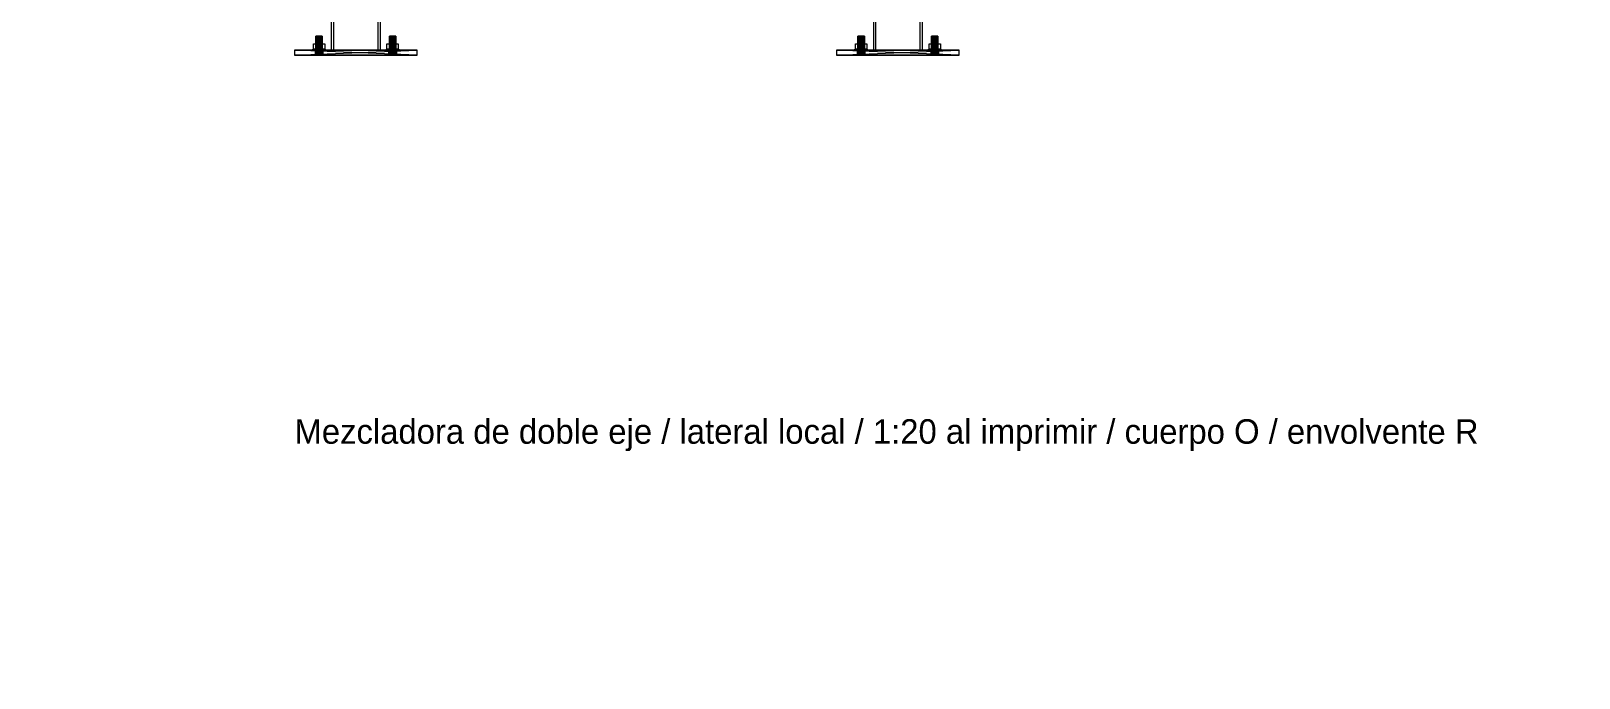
# Model space of a CAD drawing. Header units: millimetres. Extents: x -191664 to 191490, y -197311 to 10263.
# Drawn here: x -644 to 3140, y -85723 to -84141 of the extents above; entities that cross this region are included whole.
import ezdxf

# ---------------------------------------------------------------- set-up
doc = ezdxf.new("R2010")
doc.units = ezdxf.units.MM
for name, color, linetype, lineweight in [('DET_mezcladora_lateral', 7, 'Continuous', 0), ('R15_COTAS_TRANSPORTE_P', 1, 'Continuous', 0), ('TEXTOS', 4, 'Continuous', 0)]:
    doc.layers.add(name, color=color, linetype=linetype, lineweight=lineweight)
doc.dimstyles.new('PLANTA_20', dxfattribs={"dimtxt": 50, "dimasz": 30, "dimexe": 30, "dimexo": 16, "dimgap": 20, "dimtad": 1, "dimtih": 1, "dimtoh": 1, "dimdec": 1, "dimzin": 0, "dimdsep": 46, "dimcen": 0.09, "dimadec": 0, "dimazin": 0, "dimtfac": 1, "dimtdec": 4, "dimtofl": 0, "dimtmove": 0, "dimatfit": 3, "dimfxl": 1, "dimtolj": 1, "dimtzin": 0, "dimarcsym": 0})

# ---------------------------------------------------------------- blocks, each defined once
blk = doc.blocks.new('*D131')
at = {"layer": 'Defpoints', "color": 0, "transparency": 16777216}
for p in [(1100, -183968.1), (1139.8, -184162.7), (1104.6, -184212), (1304.6, -184212), (1304.6, -184212)]:
    blk.add_point(p, dxfattribs=at)
at = {"layer": 'R15_COTAS_TRANSPORTE_P', "color": 0, "lineweight": -2, "transparency": 16777216}
blk.add_arc((1304.6, -184212), 172, 140.0034, 169.9966, dxfattribs=at)
at = {"layer": 'R15_COTAS_TRANSPORTE_P', "color": 0, "transparency": 16777216}
for points in [[(1169.3, -184097.9), (1176.3, -184105), (1194, -184080.2)], [(1140.2, -184182.6), (1130.2, -184181.7), (1132.6, -184212)]]:
    blk.add_solid(points, dxfattribs=at)
blk = doc.blocks.new('*D132')
at = {"layer": 'Defpoints', "color": 0, "transparency": 16777216}
for p in [(-500, -194490), (-500, -194490), (500, -194490), (203.3, -194656.7), (439.7, -194832)]:
    blk.add_point(p, dxfattribs=at)
at = {"layer": 'R15_COTAS_TRANSPORTE_P', "color": 0, "lineweight": -2, "transparency": 16777216}
blk.add_arc((-500, -194490), 722.8, 342.3783, 357.6217, dxfattribs=at)
at = {"layer": 'R15_COTAS_TRANSPORTE_P', "color": 0, "transparency": 16777216}
for points in [[(217.2, -194519.9), (227.1, -194520.1), (222.8, -194490)], [(193.6, -194710.4), (184.1, -194707.2), (179.2, -194737.2)]]:
    blk.add_solid(points, dxfattribs=at)
blk = doc.blocks.new('*D133')
at = {"layer": 'Defpoints', "color": 0, "transparency": 16777216}
for p in [(439.7, -194148), (217.9, -194406.1), (-500, -194490), (-500, -194490), (500, -194490)]:
    blk.add_point(p, dxfattribs=at)
at = {"layer": 'R15_COTAS_TRANSPORTE_P', "color": 0, "lineweight": -2, "transparency": 16777216}
blk.add_arc((-500, -194490), 722.8, 2.3783, 17.6217, dxfattribs=at)
at = {"layer": 'R15_COTAS_TRANSPORTE_P', "color": 0, "transparency": 16777216}
for points in [[(184.1, -194272.8), (193.6, -194269.6), (179.2, -194242.8)], [(227.1, -194459.9), (217.2, -194460.1), (222.8, -194490)]]:
    blk.add_solid(points, dxfattribs=at)

msp = doc.modelspace()

# ---------------------------------------------------------------- linework, layer by layer
at = {"layer": 'DET_mezcladora_lateral', "color": 8, "true_color": 0x667b86}
for p, q in [((90, -83100), (90, -84188)), ((96, -84188), (96, -83100)), ((204, -83100), (204, -84188)), ((210, -84188), (210, -83100)), ((1415, -83100), (1415, -84188)), ((1421, -84188), (1421, -83100)), ((1529, -83100), (1529, -84188)), ((1535, -84188), (1535, -83100)), ((90, -84188), (210, -84188)), ((90, -84188), (96, -84188)), ((204, -84188), (210, -84188)), ((1415, -84188), (1535, -84188)), ((1415, -84188), (1421, -84188)), ((1529, -84188), (1535, -84188))]:
    msp.add_line(p, q, dxfattribs=at)
at = {"layer": 'DET_mezcladora_lateral', "color": 9, "true_color": 0xaeb9be}
for p, q in [((52.27, -84154), (52, -84154)), ((52, -84200), (52, -84154)), ((53.07, -84154), (52.27, -84154)), ((52.27, -84200), (52.27, -84154)), ((54.34, -84154), (53.07, -84154)), ((53.07, -84200), (53.07, -84154)), ((56, -84154), (54.34, -84154)), ((54.34, -84200), (54.34, -84154)), ((57.93, -84154), (56, -84154)), ((56, -84200), (56, -84154)), ((60, -84154), (57.93, -84154)), ((57.93, -84200), (57.93, -84154)), ((62.07, -84154), (60, -84154)), ((60, -84200), (60, -84154)), ((64, -84154), (62.07, -84154)), ((62.07, -84200), (62.07, -84154)), ((65.66, -84154), (64, -84154)), ((64, -84200), (64, -84154)), ((66.93, -84154), (65.66, -84154)), ((65.66, -84200), (65.66, -84154)), ((67.73, -84154), (66.93, -84154)), ((66.93, -84200), (66.93, -84154)), ((68, -84154), (67.73, -84154)), ((67.73, -84200), (67.73, -84154)), ((68, -84154), (68, -84200)), ((232.27, -84154), (232, -84154)), ((232, -84200), (232, -84154)), ((233.07, -84154), (232.27, -84154)), ((232.27, -84200), (232.27, -84154)), ((234.34, -84154), (233.07, -84154)), ((233.07, -84200), (233.07, -84154)), ((236, -84154), (234.34, -84154)), ((234.34, -84200), (234.34, -84154)), ((237.93, -84154), (236, -84154)), ((236, -84200), (236, -84154)), ((240, -84154), (237.93, -84154)), ((237.93, -84200), (237.93, -84154)), ((242.07, -84154), (240, -84154)), ((240, -84200), (240, -84154)), ((244, -84154), (242.07, -84154)), ((242.07, -84200), (242.07, -84154)), ((245.66, -84154), (244, -84154)), ((244, -84200), (244, -84154)), ((246.93, -84154), (245.66, -84154)), ((245.66, -84200), (245.66, -84154)), ((247.73, -84154), (246.93, -84154)), ((246.93, -84200), (246.93, -84154)), ((248, -84154), (247.73, -84154)), ((247.73, -84200), (247.73, -84154)), ((248, -84154), (248, -84200)), ((1377.27, -84154), (1377, -84154)), ((1377, -84200), (1377, -84154)), ((1378.07, -84154), (1377.27, -84154)), ((1377.27, -84200), (1377.27, -84154)), ((1379.34, -84154), (1378.07, -84154)), ((1378.07, -84200), (1378.07, -84154)), ((1381, -84154), (1379.34, -84154)), ((1379.34, -84200), (1379.34, -84154)), ((1382.93, -84154), (1381, -84154)), ((1381, -84200), (1381, -84154)), ((1385, -84154), (1382.93, -84154)), ((1382.93, -84200), (1382.93, -84154)), ((1387.07, -84154), (1385, -84154)), ((1385, -84200), (1385, -84154)), ((1389, -84154), (1387.07, -84154)), ((1387.07, -84200), (1387.07, -84154)), ((1390.66, -84154), (1389, -84154)), ((1389, -84200), (1389, -84154)), ((1391.93, -84154), (1390.66, -84154)), ((1390.66, -84200), (1390.66, -84154)), ((1392.73, -84154), (1391.93, -84154)), ((1391.93, -84200), (1391.93, -84154)), ((1393, -84154), (1392.73, -84154)), ((1392.73, -84200), (1392.73, -84154)), ((1393, -84154), (1393, -84200)), ((1557.27, -84154), (1557, -84154)), ((1557, -84200), (1557, -84154)), ((1558.07, -84154), (1557.27, -84154)), ((1557.27, -84200), (1557.27, -84154)), ((1559.34, -84154), (1558.07, -84154)), ((1558.07, -84200), (1558.07, -84154)), ((1561, -84154), (1559.34, -84154)), ((1559.34, -84200), (1559.34, -84154)), ((1562.93, -84154), (1561, -84154)), ((1561, -84200), (1561, -84154)), ((1565, -84154), (1562.93, -84154)), ((1562.93, -84200), (1562.93, -84154)), ((1567.07, -84154), (1565, -84154)), ((1565, -84200), (1565, -84154)), ((1569, -84154), (1567.07, -84154)), ((1567.07, -84200), (1567.07, -84154)), ((1570.66, -84154), (1569, -84154)), ((1569, -84200), (1569, -84154)), ((1571.93, -84154), (1570.66, -84154)), ((1570.66, -84200), (1570.66, -84154)), ((1572.73, -84154), (1571.93, -84154)), ((1571.93, -84200), (1571.93, -84154)), ((1573, -84154), (1572.73, -84154)), ((1572.73, -84200), (1572.73, -84154)), ((1573, -84154), (1573, -84200)), ((52.27, -84200), (52, -84200)), ((53.07, -84200), (52.27, -84200)), ((54.34, -84200), (53.07, -84200)), ((56, -84200), (54.34, -84200)), ((57.93, -84200), (56, -84200)), ((60, -84200), (57.93, -84200)), ((62.07, -84200), (60, -84200)), ((64, -84200), (62.07, -84200)), ((65.66, -84200), (64, -84200)), ((66.93, -84200), (65.66, -84200)), ((67.73, -84200), (66.93, -84200)), ((67.73, -84200), (68, -84200)), ((232.27, -84200), (232, -84200)), ((233.07, -84200), (232.27, -84200)), ((234.34, -84200), (233.07, -84200)), ((236, -84200), (234.34, -84200)), ((237.93, -84200), (236, -84200)), ((240, -84200), (237.93, -84200)), ((242.07, -84200), (240, -84200)), ((244, -84200), (242.07, -84200)), ((245.66, -84200), (244, -84200)), ((246.93, -84200), (245.66, -84200)), ((247.73, -84200), (246.93, -84200)), ((247.73, -84200), (248, -84200)), ((1377.27, -84200), (1377, -84200)), ((1378.07, -84200), (1377.27, -84200)), ((1379.34, -84200), (1378.07, -84200)), ((1381, -84200), (1379.34, -84200)), ((1382.93, -84200), (1381, -84200)), ((1385, -84200), (1382.93, -84200)), ((1387.07, -84200), (1385, -84200)), ((1389, -84200), (1387.07, -84200)), ((1390.66, -84200), (1389, -84200)), ((1391.93, -84200), (1390.66, -84200)), ((1392.73, -84200), (1391.93, -84200)), ((1392.73, -84200), (1393, -84200)), ((1557.27, -84200), (1557, -84200)), ((1558.07, -84200), (1557.27, -84200)), ((1559.34, -84200), (1558.07, -84200)), ((1561, -84200), (1559.34, -84200)), ((1562.93, -84200), (1561, -84200)), ((1565, -84200), (1562.93, -84200)), ((1567.07, -84200), (1565, -84200)), ((1569, -84200), (1567.07, -84200)), ((1570.66, -84200), (1569, -84200)), ((1571.93, -84200), (1570.66, -84200)), ((1572.73, -84200), (1571.93, -84200)), ((1572.73, -84200), (1573, -84200))]:
    msp.add_line(p, q, dxfattribs=at)
at = {"layer": 'DET_mezcladora_lateral', "color": 252, "true_color": 0x82929a}
for p, q in [((51, -84188), (0, -84188)), ((0, -84188), (51.17, -84188)), ((0, -84188), (51.69, -84188)), ((0, -84188), (52.52, -84188)), ((0, -84188), (53.64, -84188)), ((0, -84188), (55, -84188)), ((0, -84188), (56.56, -84188)), ((0, -84188), (58.24, -84188)), ((0, -84188), (60, -84188)), ((0, -84188), (61.76, -84188)), ((300, -84188), (0, -84188)), ((0, -84188), (63.44, -84188)), ((0, -84188), (65, -84188)), ((0, -84188), (66.36, -84188)), ((300, -84200), (0, -84188)), ((0, -84188), (0, -84200)), ((0, -84200), (300, -84188)), ((51.17, -84188), (51, -84188)), ((51, -84200), (51.17, -84188)), ((51, -84200), (51, -84188)), ((51.17, -84200), (51, -84188)), ((51.69, -84188), (51.17, -84188)), ((51.17, -84200), (51.69, -84188)), ((51.17, -84200), (51.17, -84188)), ((51.69, -84200), (51.17, -84188)), ((52.52, -84188), (51.69, -84188)), ((51.69, -84200), (52.52, -84188)), ((51.69, -84200), (51.69, -84188)), ((52.52, -84200), (51.69, -84188)), ((53.64, -84188), (52.52, -84188)), ((52.52, -84188), (66.36, -84188)), ((52.52, -84200), (53.64, -84188)), ((52.52, -84200), (52.52, -84188)), ((53.64, -84200), (52.52, -84188)), ((55, -84188), (53.64, -84188)), ((53.64, -84188), (66.36, -84188)), ((53.64, -84188), (240, -84188)), ((53.64, -84188), (241.76, -84188)), ((53.64, -84188), (243.44, -84188)), ((53.64, -84188), (245, -84188)), ((53.64, -84188), (246.36, -84188)), ((53.64, -84200), (55, -84188)), ((53.64, -84200), (53.64, -84188)), ((55, -84200), (53.64, -84188)), ((56.56, -84188), (55, -84188)), ((55, -84188), (246.36, -84188)), ((55, -84200), (56.56, -84188)), ((55, -84200), (55, -84188)), ((56.56, -84200), (55, -84188)), ((58.24, -84188), (56.56, -84188)), ((56.56, -84188), (246.36, -84188)), ((56.56, -84200), (58.24, -84188)), ((56.56, -84200), (56.56, -84188)), ((58.24, -84200), (56.56, -84188)), ((60, -84188), (58.24, -84188)), ((58.24, -84188), (300, -84188)), ((58.24, -84188), (246.36, -84188)), ((58.24, -84200), (60, -84188)), ((58.24, -84200), (58.24, -84188)), ((60, -84200), (58.24, -84188)), ((60, -84188), (61.76, -84188)), ((231, -84188), (60, -84188)), ((231.17, -84188), (60, -84188)), ((231.69, -84188), (60, -84188)), ((60, -84188), (300, -84188)), ((232.52, -84188), (60, -84188)), ((233.64, -84188), (60, -84188)), ((235, -84188), (60, -84188)), ((236.56, -84188), (60, -84188)), ((238.24, -84188), (60, -84188)), ((240, -84188), (60, -84188)), ((60, -84188), (246.36, -84188)), ((60, -84200), (61.76, -84188)), ((60, -84200), (60, -84188)), ((61.76, -84200), (60, -84188)), ((61.76, -84188), (63.44, -84188)), ((231, -84188), (61.76, -84188)), ((231.17, -84188), (61.76, -84188)), ((61.76, -84200), (63.44, -84188)), ((61.76, -84200), (61.76, -84188)), ((63.44, -84200), (61.76, -84188)), ((63.44, -84188), (65, -84188)), ((231, -84188), (63.44, -84188)), ((231.17, -84188), (63.44, -84188)), ((63.44, -84200), (65, -84188)), ((63.44, -84200), (63.44, -84188)), ((65, -84200), (63.44, -84188)), ((65, -84188), (66.36, -84188)), ((231, -84188), (65, -84188)), ((231.17, -84188), (65, -84188)), ((300, -84188), (65, -84188)), ((65, -84188), (240, -84188)), ((65, -84200), (66.36, -84188)), ((65, -84200), (65, -84188)), ((66.36, -84200), (65, -84188)), ((66.36, -84188), (67.48, -84188)), ((231, -84188), (66.36, -84188)), ((231.17, -84188), (66.36, -84188)), ((66.36, -84188), (240, -84188)), ((66.36, -84200), (67.48, -84188)), ((66.36, -84200), (66.36, -84188)), ((67.48, -84200), (66.36, -84188)), ((67.48, -84188), (68.31, -84188)), ((231, -84188), (67.48, -84188)), ((231.17, -84188), (67.48, -84188)), ((67.48, -84188), (240, -84188)), ((67.48, -84200), (68.31, -84188)), ((67.48, -84200), (67.48, -84188)), ((68.31, -84200), (67.48, -84188)), ((68.31, -84188), (68.83, -84188)), ((231, -84188), (68.31, -84188)), ((231.17, -84188), (68.31, -84188)), ((68.31, -84188), (240, -84188)), ((68.31, -84200), (68.83, -84188)), ((68.31, -84200), (68.31, -84188)), ((68.83, -84200), (68.31, -84188)), ((68.83, -84188), (69, -84188)), ((231, -84188), (68.83, -84188)), ((231.17, -84188), (68.83, -84188)), ((68.83, -84188), (240, -84188)), ((68.83, -84200), (69, -84188)), ((68.83, -84200), (68.83, -84188)), ((69, -84200), (68.83, -84188)), ((69, -84188), (231, -84188)), ((231.17, -84188), (69, -84188)), ((69, -84188), (231.69, -84188)), ((69, -84188), (232.52, -84188)), ((69, -84188), (233.64, -84188)), ((69, -84188), (235, -84188)), ((69, -84188), (236.56, -84188)), ((69, -84188), (238.24, -84188)), ((69, -84188), (240, -84188)), ((69, -84188), (69, -84200)), ((231, -84188), (231.17, -84188)), ((231, -84200), (231.17, -84188)), ((231, -84200), (231, -84188)), ((231.17, -84200), (231, -84188)), ((231.69, -84188), (231.17, -84188)), ((231.17, -84200), (231.69, -84188)), ((231.17, -84200), (231.17, -84188)), ((231.69, -84200), (231.17, -84188)), ((232.52, -84188), (231.69, -84188)), ((231.69, -84200), (232.52, -84188)), ((231.69, -84200), (231.69, -84188)), ((232.52, -84200), (231.69, -84188)), ((233.64, -84188), (232.52, -84188)), ((232.52, -84200), (233.64, -84188)), ((232.52, -84200), (232.52, -84188)), ((233.64, -84200), (232.52, -84188)), ((235, -84188), (233.64, -84188)), ((233.64, -84200), (235, -84188)), ((233.64, -84200), (233.64, -84188)), ((235, -84200), (233.64, -84188)), ((236.56, -84188), (235, -84188)), ((235, -84188), (300, -84188)), ((235, -84200), (236.56, -84188)), ((235, -84200), (235, -84188)), ((236.56, -84200), (235, -84188)), ((238.24, -84188), (236.56, -84188)), ((236.56, -84188), (300, -84188)), ((236.56, -84200), (238.24, -84188)), ((236.56, -84200), (236.56, -84188)), ((238.24, -84200), (236.56, -84188)), ((240, -84188), (238.24, -84188)), ((238.24, -84188), (300, -84188)), ((238.24, -84200), (240, -84188)), ((238.24, -84200), (238.24, -84188)), ((240, -84200), (238.24, -84188)), ((300, -84188), (240, -84188)), ((241.76, -84188), (240, -84188)), ((240, -84188), (246.36, -84188)), ((240, -84188), (247.48, -84188)), ((240, -84188), (248.31, -84188)), ((240, -84188), (248.83, -84188)), ((240, -84188), (249, -84188)), ((240, -84200), (241.76, -84188)), ((240, -84200), (240, -84188)), ((241.76, -84200), (240, -84188)), ((300, -84188), (241.76, -84188)), ((243.44, -84188), (241.76, -84188)), ((241.76, -84188), (249, -84188)), ((241.76, -84200), (243.44, -84188)), ((241.76, -84200), (241.76, -84188)), ((243.44, -84200), (241.76, -84188)), ((300, -84188), (243.44, -84188)), ((245, -84188), (243.44, -84188)), ((249, -84188), (243.44, -84188)), ((243.44, -84200), (245, -84188)), ((243.44, -84200), (243.44, -84188)), ((245, -84200), (243.44, -84188)), ((300, -84188), (245, -84188)), ((246.36, -84188), (245, -84188)), ((249, -84188), (245, -84188)), ((245, -84200), (246.36, -84188)), ((245, -84200), (245, -84188)), ((246.36, -84200), (245, -84188)), ((300, -84188), (246.36, -84188)), ((247.48, -84188), (246.36, -84188)), ((249, -84188), (246.36, -84188)), ((246.36, -84200), (247.48, -84188)), ((246.36, -84200), (246.36, -84188)), ((247.48, -84200), (246.36, -84188)), ((300, -84188), (247.48, -84188)), ((248.31, -84188), (247.48, -84188)), ((249, -84188), (247.48, -84188)), ((247.48, -84200), (248.31, -84188)), ((247.48, -84200), (247.48, -84188)), ((248.31, -84200), (247.48, -84188)), ((300, -84188), (248.31, -84188)), ((248.83, -84188), (248.31, -84188)), ((248.31, -84200), (248.83, -84188)), ((248.31, -84200), (248.31, -84188)), ((248.83, -84200), (248.31, -84188)), ((300, -84188), (248.83, -84188)), ((249, -84188), (248.83, -84188)), ((248.83, -84200), (249, -84188)), ((248.83, -84200), (248.83, -84188)), ((249, -84200), (248.83, -84188)), ((300, -84188), (249, -84188)), ((249, -84188), (249, -84200)), ((300, -84200), (300, -84188)), ((1376, -84188), (1325, -84188)), ((1325, -84188), (1376.17, -84188)), ((1325, -84188), (1376.69, -84188)), ((1325, -84188), (1377.52, -84188)), ((1325, -84188), (1378.64, -84188)), ((1325, -84188), (1380, -84188)), ((1325, -84188), (1381.56, -84188)), ((1325, -84188), (1383.24, -84188)), ((1325, -84188), (1385, -84188)), ((1325, -84188), (1386.76, -84188)), ((1625, -84188), (1325, -84188)), ((1325, -84188), (1388.44, -84188)), ((1325, -84188), (1390, -84188)), ((1325, -84188), (1391.36, -84188)), ((1625, -84200), (1325, -84188)), ((1325, -84188), (1325, -84200)), ((1325, -84200), (1625, -84188)), ((1376.17, -84188), (1376, -84188)), ((1376, -84200), (1376.17, -84188)), ((1376, -84200), (1376, -84188)), ((1376.17, -84200), (1376, -84188)), ((1376.69, -84188), (1376.17, -84188)), ((1376.17, -84200), (1376.69, -84188)), ((1376.17, -84200), (1376.17, -84188)), ((1376.69, -84200), (1376.17, -84188)), ((1377.52, -84188), (1376.69, -84188)), ((1376.69, -84200), (1377.52, -84188)), ((1376.69, -84200), (1376.69, -84188)), ((1377.52, -84200), (1376.69, -84188)), ((1378.64, -84188), (1377.52, -84188)), ((1377.52, -84188), (1391.36, -84188)), ((1377.52, -84200), (1378.64, -84188)), ((1377.52, -84200), (1377.52, -84188)), ((1378.64, -84200), (1377.52, -84188)), ((1380, -84188), (1378.64, -84188)), ((1378.64, -84188), (1391.36, -84188)), ((1378.64, -84188), (1565, -84188)), ((1378.64, -84188), (1566.76, -84188)), ((1378.64, -84188), (1568.44, -84188)), ((1378.64, -84188), (1570, -84188)), ((1378.64, -84188), (1571.36, -84188)), ((1378.64, -84200), (1380, -84188)), ((1378.64, -84200), (1378.64, -84188)), ((1380, -84200), (1378.64, -84188)), ((1381.56, -84188), (1380, -84188)), ((1380, -84188), (1571.36, -84188)), ((1380, -84200), (1381.56, -84188)), ((1380, -84200), (1380, -84188)), ((1381.56, -84200), (1380, -84188)), ((1383.24, -84188), (1381.56, -84188)), ((1381.56, -84188), (1571.36, -84188)), ((1381.56, -84200), (1383.24, -84188)), ((1381.56, -84200), (1381.56, -84188)), ((1383.24, -84200), (1381.56, -84188)), ((1385, -84188), (1383.24, -84188)), ((1383.24, -84188), (1625, -84188)), ((1383.24, -84188), (1571.36, -84188)), ((1383.24, -84200), (1385, -84188)), ((1383.24, -84200), (1383.24, -84188)), ((1385, -84200), (1383.24, -84188)), ((1385, -84188), (1386.76, -84188)), ((1556, -84188), (1385, -84188)), ((1556.17, -84188), (1385, -84188)), ((1556.69, -84188), (1385, -84188)), ((1385, -84188), (1625, -84188)), ((1557.52, -84188), (1385, -84188)), ((1558.64, -84188), (1385, -84188)), ((1560, -84188), (1385, -84188)), ((1561.56, -84188), (1385, -84188)), ((1563.24, -84188), (1385, -84188)), ((1565, -84188), (1385, -84188)), ((1385, -84188), (1571.36, -84188)), ((1385, -84200), (1386.76, -84188)), ((1385, -84200), (1385, -84188)), ((1386.76, -84200), (1385, -84188)), ((1386.76, -84188), (1388.44, -84188)), ((1556, -84188), (1386.76, -84188)), ((1556.17, -84188), (1386.76, -84188)), ((1386.76, -84200), (1388.44, -84188)), ((1386.76, -84200), (1386.76, -84188)), ((1388.44, -84200), (1386.76, -84188)), ((1388.44, -84188), (1390, -84188)), ((1556, -84188), (1388.44, -84188)), ((1556.17, -84188), (1388.44, -84188)), ((1388.44, -84200), (1390, -84188)), ((1388.44, -84200), (1388.44, -84188)), ((1390, -84200), (1388.44, -84188)), ((1390, -84188), (1391.36, -84188)), ((1556, -84188), (1390, -84188)), ((1556.17, -84188), (1390, -84188)), ((1625, -84188), (1390, -84188)), ((1390, -84188), (1565, -84188)), ((1390, -84200), (1391.36, -84188)), ((1390, -84200), (1390, -84188)), ((1391.36, -84200), (1390, -84188)), ((1391.36, -84188), (1392.48, -84188)), ((1556, -84188), (1391.36, -84188)), ((1556.17, -84188), (1391.36, -84188)), ((1391.36, -84188), (1565, -84188)), ((1391.36, -84200), (1392.48, -84188)), ((1391.36, -84200), (1391.36, -84188)), ((1392.48, -84200), (1391.36, -84188)), ((1392.48, -84188), (1393.31, -84188)), ((1556, -84188), (1392.48, -84188)), ((1556.17, -84188), (1392.48, -84188)), ((1392.48, -84188), (1565, -84188)), ((1392.48, -84200), (1393.31, -84188)), ((1392.48, -84200), (1392.48, -84188)), ((1393.31, -84200), (1392.48, -84188)), ((1393.31, -84188), (1393.83, -84188)), ((1556, -84188), (1393.31, -84188)), ((1556.17, -84188), (1393.31, -84188)), ((1393.31, -84188), (1565, -84188)), ((1393.31, -84200), (1393.83, -84188)), ((1393.31, -84200), (1393.31, -84188)), ((1393.83, -84200), (1393.31, -84188)), ((1393.83, -84188), (1394, -84188)), ((1556, -84188), (1393.83, -84188)), ((1556.17, -84188), (1393.83, -84188)), ((1393.83, -84188), (1565, -84188)), ((1393.83, -84200), (1394, -84188)), ((1393.83, -84200), (1393.83, -84188)), ((1394, -84200), (1393.83, -84188)), ((1394, -84188), (1556, -84188)), ((1556.17, -84188), (1394, -84188)), ((1394, -84188), (1556.69, -84188)), ((1394, -84188), (1557.52, -84188)), ((1394, -84188), (1558.64, -84188)), ((1394, -84188), (1560, -84188)), ((1394, -84188), (1561.56, -84188)), ((1394, -84188), (1563.24, -84188)), ((1394, -84188), (1565, -84188)), ((1394, -84188), (1394, -84200)), ((1556, -84188), (1556.17, -84188)), ((1556, -84200), (1556.17, -84188)), ((1556, -84200), (1556, -84188)), ((1556.17, -84200), (1556, -84188)), ((1556.69, -84188), (1556.17, -84188)), ((1556.17, -84200), (1556.69, -84188)), ((1556.17, -84200), (1556.17, -84188)), ((1556.69, -84200), (1556.17, -84188)), ((1557.52, -84188), (1556.69, -84188)), ((1556.69, -84200), (1557.52, -84188)), ((1556.69, -84200), (1556.69, -84188)), ((1557.52, -84200), (1556.69, -84188)), ((1558.64, -84188), (1557.52, -84188)), ((1557.52, -84200), (1558.64, -84188)), ((1557.52, -84200), (1557.52, -84188)), ((1558.64, -84200), (1557.52, -84188)), ((1560, -84188), (1558.64, -84188)), ((1558.64, -84200), (1560, -84188)), ((1558.64, -84200), (1558.64, -84188)), ((1560, -84200), (1558.64, -84188)), ((1561.56, -84188), (1560, -84188)), ((1560, -84188), (1625, -84188)), ((1560, -84200), (1561.56, -84188)), ((1560, -84200), (1560, -84188)), ((1561.56, -84200), (1560, -84188)), ((1563.24, -84188), (1561.56, -84188)), ((1561.56, -84188), (1625, -84188)), ((1561.56, -84200), (1563.24, -84188)), ((1561.56, -84200), (1561.56, -84188)), ((1563.24, -84200), (1561.56, -84188)), ((1565, -84188), (1563.24, -84188)), ((1563.24, -84188), (1625, -84188)), ((1563.24, -84200), (1565, -84188)), ((1563.24, -84200), (1563.24, -84188)), ((1565, -84200), (1563.24, -84188)), ((1625, -84188), (1565, -84188)), ((1566.76, -84188), (1565, -84188)), ((1565, -84188), (1571.36, -84188)), ((1565, -84188), (1572.48, -84188)), ((1565, -84188), (1573.31, -84188)), ((1565, -84188), (1573.83, -84188)), ((1565, -84188), (1574, -84188)), ((1565, -84200), (1566.76, -84188)), ((1565, -84200), (1565, -84188)), ((1566.76, -84200), (1565, -84188)), ((1625, -84188), (1566.76, -84188)), ((1568.44, -84188), (1566.76, -84188)), ((1566.76, -84188), (1574, -84188)), ((1566.76, -84200), (1568.44, -84188)), ((1566.76, -84200), (1566.76, -84188)), ((1568.44, -84200), (1566.76, -84188)), ((1625, -84188), (1568.44, -84188)), ((1570, -84188), (1568.44, -84188)), ((1574, -84188), (1568.44, -84188)), ((1568.44, -84200), (1570, -84188)), ((1568.44, -84200), (1568.44, -84188)), ((1570, -84200), (1568.44, -84188)), ((1625, -84188), (1570, -84188)), ((1571.36, -84188), (1570, -84188)), ((1574, -84188), (1570, -84188)), ((1570, -84200), (1571.36, -84188)), ((1570, -84200), (1570, -84188)), ((1571.36, -84200), (1570, -84188)), ((1625, -84188), (1571.36, -84188)), ((1572.48, -84188), (1571.36, -84188)), ((1574, -84188), (1571.36, -84188)), ((1571.36, -84200), (1572.48, -84188)), ((1571.36, -84200), (1571.36, -84188)), ((1572.48, -84200), (1571.36, -84188)), ((1625, -84188), (1572.48, -84188)), ((1573.31, -84188), (1572.48, -84188)), ((1574, -84188), (1572.48, -84188)), ((1572.48, -84200), (1573.31, -84188)), ((1572.48, -84200), (1572.48, -84188)), ((1573.31, -84200), (1572.48, -84188)), ((1625, -84188), (1573.31, -84188)), ((1573.83, -84188), (1573.31, -84188)), ((1573.31, -84200), (1573.83, -84188)), ((1573.31, -84200), (1573.31, -84188)), ((1573.83, -84200), (1573.31, -84188)), ((1625, -84188), (1573.83, -84188)), ((1574, -84188), (1573.83, -84188)), ((1573.83, -84200), (1574, -84188)), ((1573.83, -84200), (1573.83, -84188)), ((1574, -84200), (1573.83, -84188)), ((1625, -84188), (1574, -84188)), ((1574, -84188), (1574, -84200)), ((1625, -84200), (1625, -84188)), ((0, -84200), (51, -84200)), ((51.17, -84200), (0, -84200)), ((51.69, -84200), (0, -84200)), ((52.52, -84200), (0, -84200)), ((53.64, -84200), (0, -84200)), ((55, -84200), (0, -84200)), ((56.56, -84200), (0, -84200)), ((58.24, -84200), (0, -84200)), ((60, -84200), (0, -84200)), ((61.76, -84200), (0, -84200)), ((0, -84200), (300, -84200)), ((63.44, -84200), (0, -84200)), ((65, -84200), (0, -84200)), ((66.36, -84200), (0, -84200)), ((51, -84200), (51.17, -84200)), ((51.17, -84200), (51.69, -84200)), ((51.69, -84200), (52.52, -84200)), ((52.52, -84200), (53.64, -84200)), ((66.36, -84200), (52.52, -84200)), ((53.64, -84200), (55, -84200)), ((66.36, -84200), (53.64, -84200)), ((240, -84200), (53.64, -84200)), ((241.76, -84200), (53.64, -84200)), ((243.44, -84200), (53.64, -84200)), ((245, -84200), (53.64, -84200)), ((246.36, -84200), (53.64, -84200)), ((55, -84200), (56.56, -84200)), ((246.36, -84200), (55, -84200)), ((56.56, -84200), (58.24, -84200)), ((246.36, -84200), (56.56, -84200)), ((58.24, -84200), (60, -84200)), ((300, -84200), (58.24, -84200)), ((246.36, -84200), (58.24, -84200)), ((61.76, -84200), (60, -84200)), ((60, -84200), (231, -84200)), ((60, -84200), (231.17, -84200)), ((60, -84200), (231.69, -84200)), ((300, -84200), (60, -84200)), ((60, -84200), (232.52, -84200)), ((60, -84200), (233.64, -84200)), ((60, -84200), (235, -84200)), ((60, -84200), (236.56, -84200)), ((60, -84200), (238.24, -84200)), ((60, -84200), (240, -84200)), ((246.36, -84200), (60, -84200)), ((63.44, -84200), (61.76, -84200)), ((61.76, -84200), (231, -84200)), ((61.76, -84200), (231.17, -84200)), ((65, -84200), (63.44, -84200)), ((63.44, -84200), (231, -84200)), ((63.44, -84200), (231.17, -84200)), ((66.36, -84200), (65, -84200)), ((65, -84200), (231, -84200)), ((65, -84200), (231.17, -84200)), ((65, -84200), (300, -84200)), ((240, -84200), (65, -84200)), ((67.48, -84200), (66.36, -84200)), ((66.36, -84200), (231, -84200)), ((66.36, -84200), (231.17, -84200)), ((240, -84200), (66.36, -84200)), ((68.31, -84200), (67.48, -84200)), ((67.48, -84200), (231, -84200)), ((67.48, -84200), (231.17, -84200)), ((240, -84200), (67.48, -84200)), ((68.83, -84200), (68.31, -84200)), ((68.31, -84200), (231, -84200)), ((68.31, -84200), (231.17, -84200)), ((240, -84200), (68.31, -84200)), ((69, -84200), (68.83, -84200)), ((68.83, -84200), (231, -84200)), ((68.83, -84200), (231.17, -84200)), ((240, -84200), (68.83, -84200)), ((231, -84200), (69, -84200)), ((69, -84200), (231.17, -84200)), ((231.69, -84200), (69, -84200)), ((232.52, -84200), (69, -84200)), ((233.64, -84200), (69, -84200)), ((235, -84200), (69, -84200)), ((236.56, -84200), (69, -84200)), ((238.24, -84200), (69, -84200)), ((240, -84200), (69, -84200)), ((231.17, -84200), (231, -84200)), ((231.17, -84200), (231.69, -84200)), ((231.69, -84200), (232.52, -84200)), ((232.52, -84200), (233.64, -84200)), ((233.64, -84200), (235, -84200)), ((235, -84200), (236.56, -84200)), ((300, -84200), (235, -84200)), ((236.56, -84200), (238.24, -84200)), ((300, -84200), (236.56, -84200)), ((238.24, -84200), (240, -84200)), ((300, -84200), (238.24, -84200)), ((240, -84200), (300, -84200)), ((240, -84200), (241.76, -84200)), ((246.36, -84200), (240, -84200)), ((247.48, -84200), (240, -84200)), ((248.31, -84200), (240, -84200)), ((248.83, -84200), (240, -84200)), ((249, -84200), (240, -84200)), ((241.76, -84200), (300, -84200)), ((241.76, -84200), (243.44, -84200)), ((249, -84200), (241.76, -84200)), ((243.44, -84200), (300, -84200)), ((243.44, -84200), (245, -84200)), ((243.44, -84200), (249, -84200)), ((245, -84200), (300, -84200)), ((245, -84200), (246.36, -84200)), ((245, -84200), (249, -84200)), ((246.36, -84200), (300, -84200)), ((246.36, -84200), (247.48, -84200)), ((246.36, -84200), (249, -84200)), ((247.48, -84200), (300, -84200)), ((247.48, -84200), (248.31, -84200)), ((247.48, -84200), (249, -84200)), ((248.31, -84200), (300, -84200)), ((248.31, -84200), (248.83, -84200)), ((248.83, -84200), (300, -84200)), ((248.83, -84200), (249, -84200)), ((249, -84200), (300, -84200)), ((1325, -84200), (1376, -84200)), ((1376.17, -84200), (1325, -84200)), ((1376.69, -84200), (1325, -84200)), ((1377.52, -84200), (1325, -84200)), ((1378.64, -84200), (1325, -84200)), ((1380, -84200), (1325, -84200)), ((1381.56, -84200), (1325, -84200)), ((1383.24, -84200), (1325, -84200)), ((1385, -84200), (1325, -84200)), ((1386.76, -84200), (1325, -84200)), ((1325, -84200), (1625, -84200)), ((1388.44, -84200), (1325, -84200)), ((1390, -84200), (1325, -84200)), ((1391.36, -84200), (1325, -84200)), ((1376, -84200), (1376.17, -84200)), ((1376.17, -84200), (1376.69, -84200)), ((1376.69, -84200), (1377.52, -84200)), ((1377.52, -84200), (1378.64, -84200)), ((1391.36, -84200), (1377.52, -84200)), ((1378.64, -84200), (1380, -84200)), ((1391.36, -84200), (1378.64, -84200)), ((1565, -84200), (1378.64, -84200)), ((1566.76, -84200), (1378.64, -84200)), ((1568.44, -84200), (1378.64, -84200)), ((1570, -84200), (1378.64, -84200)), ((1571.36, -84200), (1378.64, -84200)), ((1380, -84200), (1381.56, -84200)), ((1571.36, -84200), (1380, -84200)), ((1381.56, -84200), (1383.24, -84200)), ((1571.36, -84200), (1381.56, -84200)), ((1383.24, -84200), (1385, -84200)), ((1625, -84200), (1383.24, -84200)), ((1571.36, -84200), (1383.24, -84200)), ((1386.76, -84200), (1385, -84200)), ((1385, -84200), (1556, -84200)), ((1385, -84200), (1556.17, -84200)), ((1385, -84200), (1556.69, -84200)), ((1625, -84200), (1385, -84200)), ((1385, -84200), (1557.52, -84200)), ((1385, -84200), (1558.64, -84200)), ((1385, -84200), (1560, -84200)), ((1385, -84200), (1561.56, -84200)), ((1385, -84200), (1563.24, -84200)), ((1385, -84200), (1565, -84200)), ((1571.36, -84200), (1385, -84200)), ((1388.44, -84200), (1386.76, -84200)), ((1386.76, -84200), (1556, -84200)), ((1386.76, -84200), (1556.17, -84200)), ((1390, -84200), (1388.44, -84200)), ((1388.44, -84200), (1556, -84200)), ((1388.44, -84200), (1556.17, -84200)), ((1391.36, -84200), (1390, -84200)), ((1390, -84200), (1556, -84200)), ((1390, -84200), (1556.17, -84200)), ((1390, -84200), (1625, -84200)), ((1565, -84200), (1390, -84200)), ((1392.48, -84200), (1391.36, -84200)), ((1391.36, -84200), (1556, -84200)), ((1391.36, -84200), (1556.17, -84200)), ((1565, -84200), (1391.36, -84200)), ((1393.31, -84200), (1392.48, -84200)), ((1392.48, -84200), (1556, -84200)), ((1392.48, -84200), (1556.17, -84200)), ((1565, -84200), (1392.48, -84200)), ((1393.83, -84200), (1393.31, -84200)), ((1393.31, -84200), (1556, -84200)), ((1393.31, -84200), (1556.17, -84200)), ((1565, -84200), (1393.31, -84200)), ((1394, -84200), (1393.83, -84200)), ((1393.83, -84200), (1556, -84200)), ((1393.83, -84200), (1556.17, -84200)), ((1565, -84200), (1393.83, -84200)), ((1556, -84200), (1394, -84200)), ((1394, -84200), (1556.17, -84200)), ((1556.69, -84200), (1394, -84200)), ((1557.52, -84200), (1394, -84200)), ((1558.64, -84200), (1394, -84200)), ((1560, -84200), (1394, -84200)), ((1561.56, -84200), (1394, -84200)), ((1563.24, -84200), (1394, -84200)), ((1565, -84200), (1394, -84200)), ((1556.17, -84200), (1556, -84200)), ((1556.17, -84200), (1556.69, -84200)), ((1556.69, -84200), (1557.52, -84200)), ((1557.52, -84200), (1558.64, -84200)), ((1558.64, -84200), (1560, -84200)), ((1560, -84200), (1561.56, -84200)), ((1625, -84200), (1560, -84200)), ((1561.56, -84200), (1563.24, -84200)), ((1625, -84200), (1561.56, -84200)), ((1563.24, -84200), (1565, -84200)), ((1625, -84200), (1563.24, -84200)), ((1565, -84200), (1625, -84200)), ((1565, -84200), (1566.76, -84200)), ((1571.36, -84200), (1565, -84200)), ((1572.48, -84200), (1565, -84200)), ((1573.31, -84200), (1565, -84200)), ((1573.83, -84200), (1565, -84200)), ((1574, -84200), (1565, -84200)), ((1566.76, -84200), (1625, -84200)), ((1566.76, -84200), (1568.44, -84200)), ((1574, -84200), (1566.76, -84200)), ((1568.44, -84200), (1625, -84200)), ((1568.44, -84200), (1570, -84200)), ((1568.44, -84200), (1574, -84200)), ((1570, -84200), (1625, -84200)), ((1570, -84200), (1571.36, -84200)), ((1570, -84200), (1574, -84200)), ((1571.36, -84200), (1625, -84200)), ((1571.36, -84200), (1572.48, -84200)), ((1571.36, -84200), (1574, -84200)), ((1572.48, -84200), (1625, -84200)), ((1572.48, -84200), (1573.31, -84200)), ((1572.48, -84200), (1574, -84200)), ((1573.31, -84200), (1625, -84200)), ((1573.31, -84200), (1573.83, -84200)), ((1573.83, -84200), (1625, -84200)), ((1573.83, -84200), (1574, -84200)), ((1574, -84200), (1625, -84200))]:
    msp.add_line(p, q, dxfattribs=at)
at = {"layer": 'DET_mezcladora_lateral', "color": 252, "true_color": 0x8ba19a}
for p, q in [((45, -84188), (45, -84185)), ((45, -84185), (45.51, -84185)), ((45, -84185), (51, -84185)), ((45.51, -84188), (45, -84188)), ((51, -84188), (45, -84188)), ((45.51, -84188), (45.51, -84185)), ((45.51, -84185), (47.01, -84185)), ((45.51, -84185), (51.31, -84185)), ((47.01, -84188), (45.51, -84188)), ((51.31, -84188), (45.51, -84188)), ((46.15, -84185), (46.15, -84172)), ((46.15, -84172), (53.08, -84172)), ((46.15, -84172), (52, -84172)), ((53.08, -84185), (46.15, -84185)), ((52, -84185), (46.15, -84185)), ((47.01, -84188), (47.01, -84185)), ((47.01, -84185), (49.39, -84185)), ((47.01, -84185), (52.21, -84185)), ((49.39, -84188), (47.01, -84188)), ((52.21, -84188), (47.01, -84188)), ((49.39, -84188), (49.39, -84185)), ((49.39, -84185), (52.5, -84185)), ((49.39, -84185), (53.64, -84185)), ((52.5, -84188), (49.39, -84188)), ((53.64, -84188), (49.39, -84188)), ((51.31, -84185), (51, -84185)), ((51, -84185), (51, -84188)), ((51, -84188), (51.31, -84188)), ((52.21, -84185), (51.31, -84185)), ((51.31, -84185), (51.31, -84188)), ((51.31, -84188), (52.21, -84188)), ((56, -84172), (52, -84172)), ((52, -84172), (52, -84185)), ((52, -84185), (56, -84185)), ((53.64, -84185), (52.21, -84185)), ((52.21, -84185), (52.21, -84188)), ((52.21, -84188), (53.64, -84188)), ((52.5, -84188), (52.5, -84185)), ((52.5, -84185), (56.12, -84185)), ((52.5, -84185), (55.5, -84185)), ((56.12, -84188), (52.5, -84188)), ((55.5, -84188), (52.5, -84188)), ((53.08, -84185), (53.08, -84172)), ((53.08, -84172), (66.92, -84172)), ((53.08, -84172), (56, -84172)), ((66.92, -84185), (53.08, -84185)), ((56, -84185), (53.08, -84185)), ((55.5, -84185), (53.64, -84185)), ((53.64, -84185), (53.64, -84188)), ((53.64, -84188), (55.5, -84188)), ((57.67, -84185), (55.5, -84185)), ((55.5, -84185), (55.5, -84188)), ((55.5, -84188), (57.67, -84188)), ((64, -84172), (56, -84172)), ((56, -84172), (56, -84185)), ((56, -84185), (64, -84185)), ((56.12, -84188), (56.12, -84185)), ((56.12, -84185), (60, -84185)), ((56.12, -84185), (57.67, -84185)), ((60, -84188), (56.12, -84188)), ((57.67, -84188), (56.12, -84188)), ((60, -84185), (57.67, -84185)), ((57.67, -84185), (57.67, -84188)), ((57.67, -84188), (60, -84188)), ((60, -84188), (60, -84185)), ((60, -84185), (63.88, -84185)), ((62.33, -84185), (60, -84185)), ((63.88, -84188), (60, -84188)), ((60, -84188), (62.33, -84188)), ((64.5, -84185), (62.33, -84185)), ((62.33, -84185), (62.33, -84188)), ((63.88, -84185), (62.33, -84185)), ((62.33, -84188), (64.5, -84188)), ((62.33, -84188), (63.88, -84188)), ((63.88, -84188), (63.88, -84185)), ((63.88, -84185), (67.5, -84185)), ((67.5, -84188), (63.88, -84188)), ((68, -84172), (64, -84172)), ((64, -84172), (64, -84185)), ((66.92, -84172), (64, -84172)), ((64, -84185), (68, -84185)), ((64, -84185), (66.92, -84185)), ((66.36, -84185), (64.5, -84185)), ((64.5, -84185), (64.5, -84188)), ((67.5, -84185), (64.5, -84185)), ((64.5, -84188), (66.36, -84188)), ((64.5, -84188), (67.5, -84188)), ((67.79, -84185), (66.36, -84185)), ((66.36, -84185), (66.36, -84188)), ((70.61, -84185), (66.36, -84185)), ((66.36, -84188), (67.79, -84188)), ((66.36, -84188), (70.61, -84188)), ((66.92, -84185), (66.92, -84172)), ((66.92, -84172), (73.85, -84172)), ((73.85, -84185), (66.92, -84185)), ((67.5, -84188), (67.5, -84185)), ((67.5, -84185), (70.61, -84185)), ((70.61, -84188), (67.5, -84188)), ((68.69, -84185), (67.79, -84185)), ((67.79, -84185), (67.79, -84188)), ((72.99, -84185), (67.79, -84185)), ((67.79, -84188), (68.69, -84188)), ((67.79, -84188), (72.99, -84188)), ((68, -84185), (68, -84172)), ((68, -84172), (73.85, -84172)), ((73.85, -84185), (68, -84185)), ((69, -84185), (68.69, -84185)), ((68.69, -84185), (68.69, -84188)), ((74.49, -84185), (68.69, -84185)), ((68.69, -84188), (69, -84188)), ((68.69, -84188), (74.49, -84188)), ((69, -84188), (69, -84185)), ((69, -84185), (75, -84185)), ((75, -84188), (69, -84188)), ((70.61, -84188), (70.61, -84185)), ((70.61, -84185), (72.99, -84185)), ((72.99, -84188), (70.61, -84188)), ((72.99, -84188), (72.99, -84185)), ((72.99, -84185), (74.49, -84185)), ((74.49, -84188), (72.99, -84188)), ((73.85, -84172), (73.85, -84185)), ((74.49, -84188), (74.49, -84185)), ((74.49, -84185), (75, -84185)), ((75, -84188), (74.49, -84188)), ((75, -84185), (75, -84188)), ((225, -84188), (225, -84185)), ((225, -84185), (225.51, -84185)), ((225, -84185), (231, -84185)), ((225.51, -84188), (225, -84188)), ((231, -84188), (225, -84188)), ((225.51, -84188), (225.51, -84185)), ((225.51, -84185), (227.01, -84185)), ((225.51, -84185), (231.31, -84185)), ((227.01, -84188), (225.51, -84188)), ((231.31, -84188), (225.51, -84188)), ((226.15, -84185), (226.15, -84172)), ((226.15, -84172), (233.08, -84172)), ((226.15, -84172), (232, -84172)), ((233.08, -84185), (226.15, -84185)), ((232, -84185), (226.15, -84185)), ((227.01, -84188), (227.01, -84185)), ((227.01, -84185), (229.39, -84185)), ((227.01, -84185), (232.21, -84185)), ((229.39, -84188), (227.01, -84188)), ((232.21, -84188), (227.01, -84188)), ((229.39, -84188), (229.39, -84185)), ((229.39, -84185), (232.5, -84185)), ((229.39, -84185), (233.64, -84185)), ((232.5, -84188), (229.39, -84188)), ((233.64, -84188), (229.39, -84188)), ((231.31, -84185), (231, -84185)), ((231, -84185), (231, -84188)), ((231, -84188), (231.31, -84188)), ((232.21, -84185), (231.31, -84185)), ((231.31, -84185), (231.31, -84188)), ((231.31, -84188), (232.21, -84188)), ((236, -84172), (232, -84172)), ((232, -84172), (232, -84185)), ((232, -84185), (236, -84185)), ((233.64, -84185), (232.21, -84185)), ((232.21, -84185), (232.21, -84188)), ((232.21, -84188), (233.64, -84188)), ((232.5, -84188), (232.5, -84185)), ((232.5, -84185), (236.12, -84185)), ((232.5, -84185), (235.5, -84185)), ((236.12, -84188), (232.5, -84188)), ((235.5, -84188), (232.5, -84188)), ((233.08, -84185), (233.08, -84172)), ((233.08, -84172), (246.92, -84172)), ((233.08, -84172), (236, -84172)), ((246.92, -84185), (233.08, -84185)), ((236, -84185), (233.08, -84185)), ((235.5, -84185), (233.64, -84185)), ((233.64, -84185), (233.64, -84188)), ((233.64, -84188), (235.5, -84188)), ((237.67, -84185), (235.5, -84185)), ((235.5, -84185), (235.5, -84188)), ((235.5, -84188), (237.67, -84188)), ((244, -84172), (236, -84172)), ((236, -84172), (236, -84185)), ((236, -84185), (244, -84185)), ((236.12, -84188), (236.12, -84185)), ((236.12, -84185), (240, -84185)), ((236.12, -84185), (237.67, -84185)), ((240, -84188), (236.12, -84188)), ((237.67, -84188), (236.12, -84188)), ((240, -84185), (237.67, -84185)), ((237.67, -84185), (237.67, -84188)), ((237.67, -84188), (240, -84188)), ((240, -84188), (240, -84185)), ((240, -84185), (243.88, -84185)), ((242.33, -84185), (240, -84185)), ((243.88, -84188), (240, -84188)), ((240, -84188), (242.33, -84188)), ((244.5, -84185), (242.33, -84185)), ((242.33, -84185), (242.33, -84188)), ((243.88, -84185), (242.33, -84185)), ((242.33, -84188), (244.5, -84188)), ((242.33, -84188), (243.88, -84188)), ((243.88, -84188), (243.88, -84185)), ((243.88, -84185), (247.5, -84185)), ((247.5, -84188), (243.88, -84188)), ((248, -84172), (244, -84172)), ((244, -84172), (244, -84185)), ((246.92, -84172), (244, -84172)), ((244, -84185), (248, -84185)), ((244, -84185), (246.92, -84185)), ((246.36, -84185), (244.5, -84185)), ((244.5, -84185), (244.5, -84188)), ((247.5, -84185), (244.5, -84185)), ((244.5, -84188), (246.36, -84188)), ((244.5, -84188), (247.5, -84188)), ((247.79, -84185), (246.36, -84185)), ((246.36, -84185), (246.36, -84188)), ((250.61, -84185), (246.36, -84185)), ((246.36, -84188), (247.79, -84188)), ((246.36, -84188), (250.61, -84188)), ((246.92, -84185), (246.92, -84172)), ((246.92, -84172), (253.85, -84172)), ((253.85, -84185), (246.92, -84185)), ((247.5, -84188), (247.5, -84185)), ((247.5, -84185), (250.61, -84185)), ((250.61, -84188), (247.5, -84188)), ((248.69, -84185), (247.79, -84185)), ((247.79, -84185), (247.79, -84188)), ((252.99, -84185), (247.79, -84185)), ((247.79, -84188), (248.69, -84188)), ((247.79, -84188), (252.99, -84188)), ((248, -84185), (248, -84172)), ((248, -84172), (253.85, -84172)), ((253.85, -84185), (248, -84185)), ((249, -84185), (248.69, -84185)), ((248.69, -84185), (248.69, -84188)), ((254.49, -84185), (248.69, -84185)), ((248.69, -84188), (249, -84188)), ((248.69, -84188), (254.49, -84188)), ((249, -84188), (249, -84185)), ((249, -84185), (255, -84185)), ((255, -84188), (249, -84188)), ((250.61, -84188), (250.61, -84185)), ((250.61, -84185), (252.99, -84185)), ((252.99, -84188), (250.61, -84188)), ((252.99, -84188), (252.99, -84185)), ((252.99, -84185), (254.49, -84185)), ((254.49, -84188), (252.99, -84188)), ((253.85, -84172), (253.85, -84185)), ((254.49, -84188), (254.49, -84185)), ((254.49, -84185), (255, -84185)), ((255, -84188), (254.49, -84188)), ((255, -84185), (255, -84188)), ((1370, -84188), (1370, -84185)), ((1370, -84185), (1370.51, -84185)), ((1370, -84185), (1376, -84185)), ((1370.51, -84188), (1370, -84188)), ((1376, -84188), (1370, -84188)), ((1370.51, -84188), (1370.51, -84185)), ((1370.51, -84185), (1372.01, -84185)), ((1370.51, -84185), (1376.31, -84185)), ((1372.01, -84188), (1370.51, -84188)), ((1376.31, -84188), (1370.51, -84188)), ((1371.15, -84185), (1371.15, -84172)), ((1371.15, -84172), (1378.08, -84172)), ((1371.15, -84172), (1377, -84172)), ((1378.08, -84185), (1371.15, -84185)), ((1377, -84185), (1371.15, -84185)), ((1372.01, -84188), (1372.01, -84185)), ((1372.01, -84185), (1374.39, -84185)), ((1372.01, -84185), (1377.21, -84185)), ((1374.39, -84188), (1372.01, -84188)), ((1377.21, -84188), (1372.01, -84188)), ((1374.39, -84188), (1374.39, -84185)), ((1374.39, -84185), (1377.5, -84185)), ((1374.39, -84185), (1378.64, -84185)), ((1377.5, -84188), (1374.39, -84188)), ((1378.64, -84188), (1374.39, -84188)), ((1376.31, -84185), (1376, -84185)), ((1376, -84185), (1376, -84188)), ((1376, -84188), (1376.31, -84188)), ((1377.21, -84185), (1376.31, -84185)), ((1376.31, -84185), (1376.31, -84188)), ((1376.31, -84188), (1377.21, -84188)), ((1381, -84172), (1377, -84172)), ((1377, -84172), (1377, -84185)), ((1377, -84185), (1381, -84185)), ((1378.64, -84185), (1377.21, -84185)), ((1377.21, -84185), (1377.21, -84188)), ((1377.21, -84188), (1378.64, -84188)), ((1377.5, -84188), (1377.5, -84185)), ((1377.5, -84185), (1381.12, -84185)), ((1377.5, -84185), (1380.5, -84185)), ((1381.12, -84188), (1377.5, -84188)), ((1380.5, -84188), (1377.5, -84188)), ((1378.08, -84185), (1378.08, -84172)), ((1378.08, -84172), (1391.92, -84172)), ((1378.08, -84172), (1381, -84172)), ((1391.92, -84185), (1378.08, -84185)), ((1381, -84185), (1378.08, -84185)), ((1380.5, -84185), (1378.64, -84185)), ((1378.64, -84185), (1378.64, -84188)), ((1378.64, -84188), (1380.5, -84188)), ((1382.67, -84185), (1380.5, -84185)), ((1380.5, -84185), (1380.5, -84188)), ((1380.5, -84188), (1382.67, -84188)), ((1389, -84172), (1381, -84172)), ((1381, -84172), (1381, -84185)), ((1381, -84185), (1389, -84185)), ((1381.12, -84188), (1381.12, -84185)), ((1381.12, -84185), (1385, -84185)), ((1381.12, -84185), (1382.67, -84185)), ((1385, -84188), (1381.12, -84188)), ((1382.67, -84188), (1381.12, -84188)), ((1385, -84185), (1382.67, -84185)), ((1382.67, -84185), (1382.67, -84188)), ((1382.67, -84188), (1385, -84188)), ((1385, -84188), (1385, -84185)), ((1385, -84185), (1388.88, -84185)), ((1387.33, -84185), (1385, -84185)), ((1388.88, -84188), (1385, -84188)), ((1385, -84188), (1387.33, -84188)), ((1389.5, -84185), (1387.33, -84185)), ((1387.33, -84185), (1387.33, -84188)), ((1388.88, -84185), (1387.33, -84185)), ((1387.33, -84188), (1389.5, -84188)), ((1387.33, -84188), (1388.88, -84188)), ((1388.88, -84188), (1388.88, -84185)), ((1388.88, -84185), (1392.5, -84185)), ((1392.5, -84188), (1388.88, -84188)), ((1393, -84172), (1389, -84172)), ((1389, -84172), (1389, -84185)), ((1391.92, -84172), (1389, -84172)), ((1389, -84185), (1393, -84185)), ((1389, -84185), (1391.92, -84185)), ((1391.36, -84185), (1389.5, -84185)), ((1389.5, -84185), (1389.5, -84188)), ((1392.5, -84185), (1389.5, -84185)), ((1389.5, -84188), (1391.36, -84188)), ((1389.5, -84188), (1392.5, -84188)), ((1392.79, -84185), (1391.36, -84185)), ((1391.36, -84185), (1391.36, -84188)), ((1395.61, -84185), (1391.36, -84185)), ((1391.36, -84188), (1392.79, -84188)), ((1391.36, -84188), (1395.61, -84188)), ((1391.92, -84185), (1391.92, -84172)), ((1391.92, -84172), (1398.85, -84172)), ((1398.85, -84185), (1391.92, -84185)), ((1392.5, -84188), (1392.5, -84185)), ((1392.5, -84185), (1395.61, -84185)), ((1395.61, -84188), (1392.5, -84188)), ((1393.69, -84185), (1392.79, -84185)), ((1392.79, -84185), (1392.79, -84188)), ((1397.99, -84185), (1392.79, -84185)), ((1392.79, -84188), (1393.69, -84188)), ((1392.79, -84188), (1397.99, -84188)), ((1393, -84185), (1393, -84172)), ((1393, -84172), (1398.85, -84172)), ((1398.85, -84185), (1393, -84185)), ((1394, -84185), (1393.69, -84185)), ((1393.69, -84185), (1393.69, -84188)), ((1399.49, -84185), (1393.69, -84185)), ((1393.69, -84188), (1394, -84188)), ((1393.69, -84188), (1399.49, -84188)), ((1394, -84188), (1394, -84185)), ((1394, -84185), (1400, -84185)), ((1400, -84188), (1394, -84188)), ((1395.61, -84188), (1395.61, -84185)), ((1395.61, -84185), (1397.99, -84185)), ((1397.99, -84188), (1395.61, -84188)), ((1397.99, -84188), (1397.99, -84185)), ((1397.99, -84185), (1399.49, -84185)), ((1399.49, -84188), (1397.99, -84188)), ((1398.85, -84172), (1398.85, -84185)), ((1399.49, -84188), (1399.49, -84185)), ((1399.49, -84185), (1400, -84185)), ((1400, -84188), (1399.49, -84188)), ((1400, -84185), (1400, -84188)), ((1550, -84188), (1550, -84185)), ((1550, -84185), (1550.51, -84185)), ((1550, -84185), (1556, -84185)), ((1550.51, -84188), (1550, -84188)), ((1556, -84188), (1550, -84188)), ((1550.51, -84188), (1550.51, -84185)), ((1550.51, -84185), (1552.01, -84185)), ((1550.51, -84185), (1556.31, -84185)), ((1552.01, -84188), (1550.51, -84188)), ((1556.31, -84188), (1550.51, -84188)), ((1551.15, -84185), (1551.15, -84172)), ((1551.15, -84172), (1558.08, -84172)), ((1551.15, -84172), (1557, -84172)), ((1558.08, -84185), (1551.15, -84185)), ((1557, -84185), (1551.15, -84185)), ((1552.01, -84188), (1552.01, -84185)), ((1552.01, -84185), (1554.39, -84185)), ((1552.01, -84185), (1557.21, -84185)), ((1554.39, -84188), (1552.01, -84188)), ((1557.21, -84188), (1552.01, -84188)), ((1554.39, -84188), (1554.39, -84185)), ((1554.39, -84185), (1557.5, -84185)), ((1554.39, -84185), (1558.64, -84185)), ((1557.5, -84188), (1554.39, -84188)), ((1558.64, -84188), (1554.39, -84188)), ((1556.31, -84185), (1556, -84185)), ((1556, -84185), (1556, -84188)), ((1556, -84188), (1556.31, -84188)), ((1557.21, -84185), (1556.31, -84185)), ((1556.31, -84185), (1556.31, -84188)), ((1556.31, -84188), (1557.21, -84188)), ((1561, -84172), (1557, -84172)), ((1557, -84172), (1557, -84185)), ((1557, -84185), (1561, -84185)), ((1558.64, -84185), (1557.21, -84185)), ((1557.21, -84185), (1557.21, -84188)), ((1557.21, -84188), (1558.64, -84188)), ((1557.5, -84188), (1557.5, -84185)), ((1557.5, -84185), (1561.12, -84185)), ((1557.5, -84185), (1560.5, -84185)), ((1561.12, -84188), (1557.5, -84188)), ((1560.5, -84188), (1557.5, -84188)), ((1558.08, -84185), (1558.08, -84172)), ((1558.08, -84172), (1571.92, -84172)), ((1558.08, -84172), (1561, -84172)), ((1571.92, -84185), (1558.08, -84185)), ((1561, -84185), (1558.08, -84185)), ((1560.5, -84185), (1558.64, -84185)), ((1558.64, -84185), (1558.64, -84188)), ((1558.64, -84188), (1560.5, -84188)), ((1562.67, -84185), (1560.5, -84185)), ((1560.5, -84185), (1560.5, -84188)), ((1560.5, -84188), (1562.67, -84188)), ((1569, -84172), (1561, -84172)), ((1561, -84172), (1561, -84185)), ((1561, -84185), (1569, -84185)), ((1561.12, -84188), (1561.12, -84185)), ((1561.12, -84185), (1565, -84185)), ((1561.12, -84185), (1562.67, -84185)), ((1565, -84188), (1561.12, -84188)), ((1562.67, -84188), (1561.12, -84188)), ((1565, -84185), (1562.67, -84185)), ((1562.67, -84185), (1562.67, -84188)), ((1562.67, -84188), (1565, -84188)), ((1565, -84188), (1565, -84185)), ((1565, -84185), (1568.88, -84185)), ((1567.33, -84185), (1565, -84185)), ((1568.88, -84188), (1565, -84188)), ((1565, -84188), (1567.33, -84188)), ((1569.5, -84185), (1567.33, -84185)), ((1567.33, -84185), (1567.33, -84188)), ((1568.88, -84185), (1567.33, -84185)), ((1567.33, -84188), (1569.5, -84188)), ((1567.33, -84188), (1568.88, -84188)), ((1568.88, -84188), (1568.88, -84185)), ((1568.88, -84185), (1572.5, -84185)), ((1572.5, -84188), (1568.88, -84188)), ((1573, -84172), (1569, -84172)), ((1569, -84172), (1569, -84185)), ((1571.92, -84172), (1569, -84172)), ((1569, -84185), (1573, -84185)), ((1569, -84185), (1571.92, -84185)), ((1571.36, -84185), (1569.5, -84185)), ((1569.5, -84185), (1569.5, -84188)), ((1572.5, -84185), (1569.5, -84185)), ((1569.5, -84188), (1571.36, -84188)), ((1569.5, -84188), (1572.5, -84188)), ((1572.79, -84185), (1571.36, -84185)), ((1571.36, -84185), (1571.36, -84188)), ((1575.61, -84185), (1571.36, -84185)), ((1571.36, -84188), (1572.79, -84188)), ((1571.36, -84188), (1575.61, -84188)), ((1571.92, -84185), (1571.92, -84172)), ((1571.92, -84172), (1578.85, -84172)), ((1578.85, -84185), (1571.92, -84185)), ((1572.5, -84188), (1572.5, -84185)), ((1572.5, -84185), (1575.61, -84185)), ((1575.61, -84188), (1572.5, -84188)), ((1573.69, -84185), (1572.79, -84185)), ((1572.79, -84185), (1572.79, -84188)), ((1577.99, -84185), (1572.79, -84185)), ((1572.79, -84188), (1573.69, -84188)), ((1572.79, -84188), (1577.99, -84188)), ((1573, -84185), (1573, -84172)), ((1573, -84172), (1578.85, -84172)), ((1578.85, -84185), (1573, -84185)), ((1574, -84185), (1573.69, -84185)), ((1573.69, -84185), (1573.69, -84188)), ((1579.49, -84185), (1573.69, -84185)), ((1573.69, -84188), (1574, -84188)), ((1573.69, -84188), (1579.49, -84188)), ((1574, -84188), (1574, -84185)), ((1574, -84185), (1580, -84185)), ((1580, -84188), (1574, -84188)), ((1575.61, -84188), (1575.61, -84185)), ((1575.61, -84185), (1577.99, -84185)), ((1577.99, -84188), (1575.61, -84188)), ((1577.99, -84188), (1577.99, -84185)), ((1577.99, -84185), (1579.49, -84185)), ((1579.49, -84188), (1577.99, -84188)), ((1578.85, -84172), (1578.85, -84185)), ((1579.49, -84188), (1579.49, -84185)), ((1579.49, -84185), (1580, -84185)), ((1580, -84188), (1579.49, -84188)), ((1580, -84185), (1580, -84188))]:
    msp.add_line(p, q, dxfattribs=at)

# ---------------------------------------------------------------- texts
at = {"layer": 'TEXTOS'}
msp.add_text('Mezcladora de doble eje / lateral local / 1:20 al imprimir / cuerpo O / envolvente R', height=60, dxfattribs=at).set_placement((0, -85150))

# ---------------------------------------------------------------- dimensions: what is measured, and where the dimension line sits
at = {"layer": 'R15_COTAS_TRANSPORTE_P'}
for base, line1, line2, picture, middle in [((217.89, -194406.09), ((-500, -194490), (500, -194490)), ((-500, -194490), (439.69, -194147.98)), '*D133', (191490.46, -33543.69)), ((203.29, -194656.68), ((-500, -194490), (500, -194490)), ((-500, -194490), (439.69, -194832.02)), '*D132', (-191664.11, -34001.98)), ((1139.8, -184162.66), ((1304.62, -184212), (1104.62, -184212)), ((1304.62, -184212), (1100, -183968.15)), '*D131', (-166426.35, -78863.51))]:
    dim = msp.add_angular_dim_2l(base=base, line1=line1, line2=line2, dimstyle='PLANTA_20', dxfattribs=at)
    dim.commit()
    dim.dimension.update_dxf_attribs({"geometry": picture, "text_midpoint": middle})

doc.saveas('drawing.dxf')
